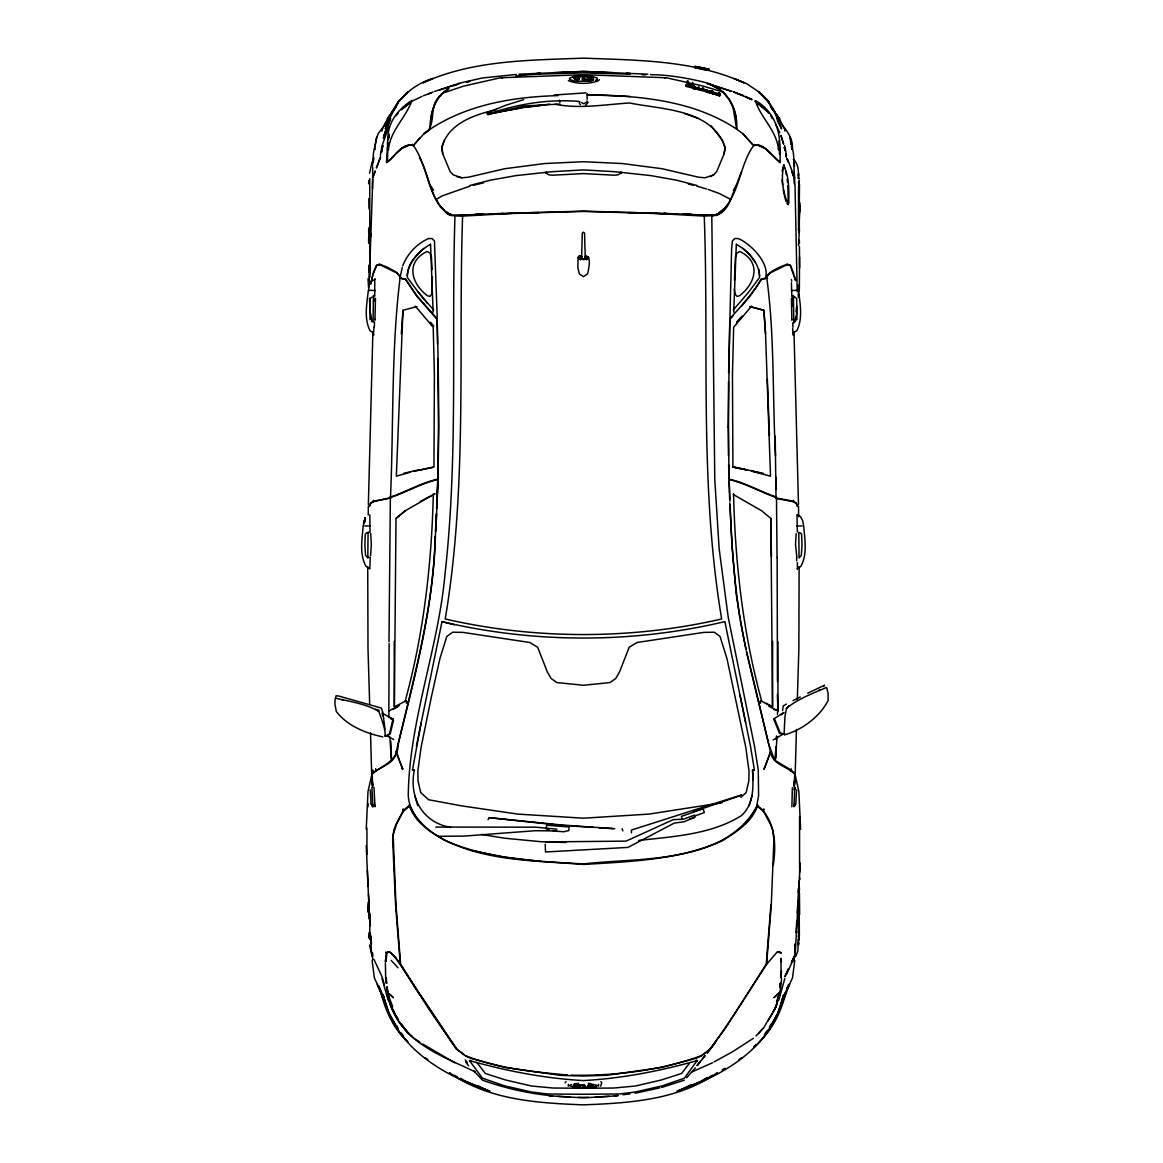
<?xml version="1.0" encoding="UTF-8"?>
<svg xmlns="http://www.w3.org/2000/svg" width="1163" height="1163" viewBox="0 0 1163 1163"><rect width="100%" height="100%" fill="white"/><g stroke="black" fill="none" stroke-linecap="round" stroke-linejoin="round"><path stroke-width="1.5" d="M368.816 272.244L368.816 265.193M368.715 231.35L368.715 228.239L368.715 232.731M368.816 278.538L368.816 285.56L368.816 279.687M368.816 918.828L368.816 911.777M369.761 277.143L369.761 178.593M373.396 295.446L373.119 321.526M798.516 293.091L798.516 297.248M798.516 178.317L798.516 174.159M795.826 956.335L797.847 950.854L798.516 936.884M798.516 901.79L798.516 888.372M798.516 293.323L798.516 297.466M798.516 229.852L798.516 189.017M798.516 945.083L798.516 939.675M799.141 225.942L799.126 221.552L799.33 229.227M799.141 221.072L799.141 224.895L798.792 221.464M799.214 189.351L799.33 231.321M799.214 938.686L799.228 939.893L798.269 939.878M799.228 911.225L799.214 931.97M799.214 900.104L799.228 889.143M799.33 240.29L799.33 243.401L799.33 241.453M799.214 230.376L799.214 225.724M799.141 900.366L799.141 892.908L799.141 896.833M799.33 886.875L799.33 889.986L799.33 888.038M372.218 956.335L369.529 945.083M695.576 67.788L694.631 67.498C714.169 73.007 713.733 68.704 694.631 66.465L695.881 67.788M733.315 494.508L761.518 510.688L770.88 518.436L772.523 706.959L760.529 700.649M772.654 641.438L772.523 706.973L766.126 703.222M799.214 178.593L798.269 178.332M799.126 566.701L798.865 648.896L797.338 699.094M368.089 902.401L368.046 912.17L368.089 907.14L368.06 908.114M695.038 67.541L695.881 66.654L694.631 66.465M696.041 88.533L687.493 85.917L687.856 84.172M770.618 752.17L746.355 651.542M799.577 202.58L799.097 232.687M777.364 694.413L777.96 711.189L777.887 641.787M799.141 895.248L799.112 898.49L799.141 895.248L798.865 897.196M388.98 641.787L390.361 498.287L391.742 497.11C406.89 491.847 421.631 483.183 437.739 479.607L436.59 508.449M388.849 717.571L389.096 643.633M582.489 77.616L582.547 79.549C585.789 81.948 585.425 74.577 582.343 76.467L582.474 79.825L584.945 79.84M587.228 257.779L586.428 259.64L586.239 256.761L587.737 258.448L586.53 257.663C585.222 254.523 589.874 258.39 586.428 259.64L584.989 256.529L584.756 259.349L582.111 259.349L581.951 256.616L580.439 259.64C576.993 258.39 581.645 254.523 580.322 257.663L579.13 258.448L580.628 256.761L580.439 259.64L579.639 257.779M777.466 681.722L777.146 557.484M799.984 206.055L799.94 211.084L799.97 210.11M367.799 558.095L368.075 532.32M368.249 514.976L368.351 506.298M363.161 526.228C362.056 539.341 359.323 554.417 366.025 566.381L369.849 568.852L370.212 557.557L367.115 557.135L365.56 555.332L364.848 545.04L365.24 534.311L366.825 532.669L370.008 532.276L369.819 514.831M728.518 381.726L728.489 455.852M728.169 426.923L729.783 319.302L732.923 316.06M387.875 142.758L387.512 162.006M369.427 277.245L372.756 179.058M394.228 641.438L394.344 706.973L396.002 518.436L405.349 510.688L435.02 493.737L420.308 501.427M433.959 466.77L434.395 374.486L433.218 327.254L415.278 306.145M708.311 90.598L718.618 93.723L718.778 92.982L720.231 94.581L719.723 93.36L718.341 94.014L718.778 92.982L720.333 93.796L719.795 95.744L712.061 93.505L717.687 95.046L718.85 94.305C714.693 96.078 708.921 87.458 711.989 92.691L711.64 93.171C708.398 93.607 701.565 89.551 704.255 89.813M511.938 213.381L462.598 216.1C458.091 350.339 467.671 485.96 445.211 618.978C535.373 639.737 631.494 639.723 721.656 618.978C699.341 485.945 709.052 350.31 704.255 216.1L654.914 213.381M728.634 372.698L731.643 248.301L732.414 240.945L734.812 238.546L738.403 238.589C750.978 243.837 770.735 264.335 765.21 278.306L761.271 279.033L757.113 286.156L741.34 306.421M368.366 504.568L372.887 331.775M374.762 296.071L374.748 279.018M366.243 829.321L368.002 791.494L372.887 769.964M366.927 828.1L366.927 854.543M797.222 291.84L795.099 189.133M462.598 216.1L454.966 215.984C451.171 335.598 458.411 455.794 444.92 574.929C438.175 649.274 409.172 720.726 408.271 795.521C409.405 816.688 427.81 830.556 444.615 840.311C488.14 859.53 536.637 861.172 583.433 863.935C641.06 857.189 725.465 864.938 757.724 804.97L750.28 817.923L744.335 824.363M734.449 280.356L735.423 256.994L737.022 253.011L739.784 251.47C761.387 261.82 755.95 283.22 739.494 295.765L736.935 296.391L735.06 293.89L734.275 289.18M799.141 895.452L799.126 896.353L799.33 889.651M370.27 789.822L371.084 804.258M590.906 79.738L591.037 76.438C594.089 75.566 594.482 82.558 590.862 80.014L590.789 77.412L586.123 76.438L589.176 77.601L586.574 79.825L588.972 79.898L590.862 78.517C590.281 81.875 596.634 78.953 590.906 79.738L593.421 79.913L593.043 78.386M795.027 956.873L794.649 944.4L795.419 943.731M385.375 963.008L385.68 978.577M793.82 804.869L793.995 806.715L794.722 787.307L794.3 789.808L794.722 787.307L795.027 788.921M795.274 771.621L796.437 729.405M368.991 285.924L369.485 268.653M733.722 312.135L736.324 244.128M795.187 773.322L794.256 785.81L794.591 776.448M364.223 522.899L365.197 518.131L363.278 525.502M773.279 865.054C776.462 844.571 775.328 819.217 757.447 805.697M335.133 698.57L334.915 704.226L336.311 711.451C347.054 725.785 365.604 733.228 382.787 736.877M433.319 493.766C431.677 563.633 423.797 633.501 405.189 701.013M775.852 746.646L775.358 759.221L774.543 760.093L768.685 743.869L746.53 651.353M799.562 868.499L799.562 816.6M800.246 863.048L795.114 955.87L786.377 974.318M374.326 326.977L374.53 322.064L371.448 321.555M371.898 787.482L372.872 806.715L372.553 804.418M402.965 310.288L396.336 476.19L410.539 472.193M436.372 513.857L435.471 531.244M436.634 513.828L435.718 531.258M436.852 508.376L437.87 482.965M736.513 244.404C748.289 251.077 759.919 263.245 759.512 277.564L748.565 292.247L733.199 310.056M794.155 806.017L795.492 804.113L794.009 806.381L793.791 804.985M577.909 1084.934L580.308 1085.035L575.976 1085.108C569.841 1085.326 577.778 1083.218 575.845 1087.332C572.937 1088.277 572.516 1082.331 576.019 1084.803C574.478 1088.583 585.105 1087.827 577.953 1086.082L580.308 1085.035L577.953 1086.082M796.917 319.738L796.684 298.702L795.041 297.103L791.858 296.798L791.407 282.725M373.076 804.985L373.018 806.497L371.375 804.113L372.872 806.715L373.047 804.869M421.166 722.717L412.487 769.935L414.304 770.008C408.867 797.484 422.169 822.386 450.75 827.445L447.421 826.559M582.067 1085.239L584.48 1085.341L584.684 1087.303L582.619 1087.347L584.596 1087.536L584.48 1085.341L582.067 1085.239L584.553 1085.035L584.596 1087.536L582.881 1087.565L582.067 1085.239L584.553 1085.035L582.082 1085.006M798.4 175.86C798.632 170.147 798.065 163.329 793.384 159.447M368.278 910.949L368.613 903.971M704.255 216.1L716.597 215.344C723.313 212.393 728.736 206.316 730.437 199.207L719.039 193.392L708.122 189.453M759.991 701.536L760.602 703.252M799.141 220.388L799.475 184.19M775.954 746.675L775.358 759.221L774.543 760.093L790.869 769.906L794.518 773.468L794.634 772.203M776.288 739.494L776.462 735.917M777.466 714.402L777.625 710.811M373.716 331.644L373.948 327.21M796.074 932.595L796.757 920.805M705.999 90.656L704.371 90.176L704.124 90.947L705.49 90.758L704.167 89.871L705.345 91.048L705.447 89.973L705.868 91.412L705.432 90.249L703.906 90.641L705.447 89.973C705.33 94.421 711.887 90.918 711.567 91.717C713.413 91.237 713.123 92.342 711.93 91.673L712.904 91.514L710.084 91.906M796.335 312.222L796.684 305.956M796.408 311.873L796.655 307.206M798.443 892.573L799.083 881.016M435.166 536.39C433.537 607.13 414.362 675.47 398.182 743.869C398.342 760.602 383.136 765.341 372.334 773.468L372.727 770.996M779.472 144.096L778.469 150.027C777.32 130.997 759.832 116.751 755.398 100.6C774.849 111.183 781.594 133.411 779.53 154.228L779.443 145.942M638.618 840.486C673.479 836.444 710.913 834.671 741.485 815.583C754.235 803.982 753.391 785.781 752.563 770.008L754.394 769.921L750.469 746.108L724.854 621.624C632.57 643.517 534.297 643.532 441.998 621.624L416.398 746.108M435.413 536.405C433.276 610.124 413.635 681.591 395.972 752.694L396.249 752.17M434.642 546.741C439.89 470.87 439.12 394.78 437.172 318.822M797.236 912.693L797.963 900.889M387.453 149.562L387.875 142.773M792.628 306.421L793.311 295.925M775.619 758.48L777 736.92M781.551 970.727L781.085 977.938L780.998 958.327L781.463 961.699M794.256 787.177L795.07 774.587L794.256 785.81M799.519 872.454L799.853 867.307M401.322 333.941L402.965 310.288L416.979 306.552M794.969 950.186L795.332 944.908M799.359 289.456L799.519 256.95M799.359 936.041L799.097 894.347L799.141 896.193M770.895 904.872L766.243 964.272C749.321 990.483 733.17 1017.232 714.882 1042.528C711.858 1048.372 706.537 1052.035 701.289 1055.699C659.973 1070.716 614.907 1075.964 571.091 1075.208M799.141 216.551L799.519 211.579L799.141 223.427M794.605 772.668L794.518 773.947C786.74 765.952 772.217 764.643 770.4 751.502M368.962 286.229L368.627 291.361M368.962 932.813L368.627 937.945M578.636 79.477L575.758 80.131L573.141 76.802L575.83 79.869L578.622 79.724L575.758 80.131L578.68 79.724L575.83 79.869M791.407 298.324L791.887 320.188L791.756 319.374M516.387 74.447L482.136 78.008L457.553 83.62M368.962 228.995L368.627 241.613L369.689 241.831M387.541 146.349L386.509 162.616C394.94 157.209 401.598 142.584 413.359 145.52C428.769 166.789 427.155 200.487 450.255 215.344L454.966 215.984M372.378 166.164L373.483 153.065L376.827 136.653L374.501 149.038L375.344 149.431M367.871 807.006L368.133 803.909M782.597 710.535L783.251 705.868L786.377 704.095M715.55 1042.208L707.148 1053.155L725.203 1028.397L766.591 964.287L771.287 904.858L773.904 839.541L772.741 830.091L770.342 824.145L763.233 810.611L756.706 806.104L758.596 795.521L758.261 770.051L754.627 746.922L728.212 617.248L719.156 548.805L714.765 479.229L711.8 215.591L713.21 215.882L711.887 215.984M372.741 167.53L372.494 188.595M793.98 961.205L794.271 958.123M433.668 310.056L418.287 292.247L407.355 277.564C406.948 263.26 418.578 251.077 430.339 244.404M407.283 275.835C407.501 264.612 415.961 255.438 423.899 248.344M387.715 161.701C394.024 157.31 402.369 142.308 413.374 145.535L424.117 133.614L429.787 129.442C430.31 114.221 434.192 97.038 448.438 88.839M792.352 787.758L791.887 806.773M558.327 95.599C513.886 96.805 468.049 104.248 430.237 129.122L424.117 133.6C437.942 126.447 427.272 104.786 440.85 95.642M687.406 86.222L687.566 85.146L686.286 85.044L686.65 86.455L702.234 90.612L703.673 90.176L703.368 88.446C699.094 89.42 705.563 89.435 702.714 88.112L702.554 88.868M703.295 90.641L701.958 88.65L703.702 88.781L702.176 88.272M794.765 960.347L792.497 977.894L782.539 999.293L783.76 994.758L777.989 1013.177L769.761 1027.772L777.989 1013.177L783.76 994.758M694.078 88.795L694.384 87.094L692.479 86.629C691.244 88.97 697.945 87.283 694.078 88.795L694.224 87.792L695.503 88.184L695.27 89.158L694.078 88.795L694.544 86.658L688.016 84.536L686.417 84.536L686.01 85.8L687.391 85.742L687.304 86.571L687.493 85.379L686.286 85.044L685.908 86.149L687.493 85.379M796.19 533.584L795.507 544.415L796.859 556.932M697.044 88.301L697.146 87.472L696.942 88.592C698.44 90.51 703.746 89.464 701.696 89.769L696.942 88.592L697.146 87.472M799.635 267.941L799.432 246.396M779.879 993.507L781.609 978.577M799.635 914.525L799.432 892.98M710.259 91.15L709.997 92.27L710.695 91.732L711.64 93.171M779.937 987.576L780.518 982.764M693.148 84.012L692.363 84.812L693.148 84.012L692.363 84.812L687.507 83.634L687.115 81.933L688.031 81.206L687.115 81.933M370.532 555.827L371.36 544.415L370.677 533.584M372 776.564L371.782 778.251L372.654 772.043M719.795 95.744L719.912 94.93L718.908 95.729L719.912 94.93M795.783 804.258L796.597 789.822M385.811 961.699L386.756 954.939M782.074 171.092L784.036 164.71C780.606 177.488 782.844 192.796 788.34 204.688L787.002 203.525M705.36 90.816L709.997 92.27L710.797 91.121L711.567 91.717L711.015 90.627M588.493 1085.283L591.356 1084.672C595.994 1087.012 592.563 1088.088 590.121 1085.733C586.167 1090.443 586.734 1084.076 591.284 1084.977L593.988 1087.071L592.054 1086.998L594.104 1086.867L591.284 1084.977L588.507 1085.137C596.459 1084.541 584.815 1084.934 589.248 1085.253L587.984 1085.98M794.94 321.991L795.71 316.729M764.135 768.423L764.004 769.339L770.618 751.923L764.454 768.118M703.266 89.217L703.368 88.446M795.536 320.973L796.728 312.774M695.648 87.676L694.369 87.298L695.648 87.676L694.253 88.025L694.369 87.298L695.27 89.158L694.224 87.792M496.499 109.526C474.722 114.701 447.973 123.278 441.795 147.657L442.725 153.749L450.081 171.441L453.105 174.813L461.798 177.794L468.326 177.212L504.684 168.737L544.604 163.532L583.433 161.715L622.263 163.532L662.183 168.737L698.541 177.212L705.069 177.794L713.762 174.813L716.786 171.441L724.127 153.749L725.058 147.657C712.686 109.017 661.834 109.584 629.517 102.984C604.862 104.481 579.77 109.162 555.085 104.219M724.127 153.749L725.072 147.657L722.499 140.301L711.116 125.895M693.046 84.812L692.785 82.355M373.178 162.471L373.919 157.877M388.544 137.554L389.111 134.05M430.63 120.865C431.735 108.45 436.91 95.511 448.249 89.173M370.663 283.656L373.468 272.389L376.55 265.135L379.647 264.132L387.613 267.316L396.743 272.447L401.657 278.306L405.582 279.033L416.79 295.635L437.273 319.011L434.453 240.945L432.055 238.546L428.464 238.589C416.674 243.808 407.326 253.912 402.645 265.905M370.735 283.99L372.596 276.096M375.111 319.374L374.966 320.203L375.46 298.324M719.592 94.13L718.545 93.214L720.333 93.796M788.747 202.885L787.671 204.223L788.747 202.885C788.965 190.587 789.372 176.325 783.528 165.408L784.836 167.952M693.57 87.109L693.424 87.923L694.384 87.094L692.479 86.629L693.57 87.109L692.552 87.763L693.264 86.716M778.178 997.985L775.663 1007.58L763.626 1027.874M368.322 290.561C366.868 303.645 363.743 318.618 370.11 330.786L373.774 332.952M364.455 522.26L365.138 520.704M693.264 86.585L693.599 85.364L694.544 86.658L693.599 85.364L692.305 87.37L697.815 89.028L697.044 87.806L695.561 88.286L697.509 89.26L695.808 87.53L700.271 88.94M788.194 203.569L787.86 185.629M388.253 139.604L389.038 135.199L388.238 139.589M701.929 89.435L702.234 90.612L703.397 89.827L701.711 90.176M380.33 155.449L382.133 145.535L388.616 127.13M716.597 215.344L721.889 212.32L726.294 206.709M710.273 91.95L710.549 93.127L711.741 92.357L710.055 92.691M778.73 995.775L779.355 992.402L778.759 995.761M693.468 86.12L693.599 85.364M779.486 992.359L776.273 1005.762L772.857 1012.595L776.273 1005.762L781.332 988.783M798.545 290.561C799.999 303.645 803.124 318.618 796.757 330.786L793.079 332.952M798.458 245.538L799.417 230.012L798.356 229.809M798.458 892.123L799.214 881.714M791.392 279.498L791.741 281.17M784.545 129.893L785.229 130.939L784.705 130.3M584.916 256.616L584.756 259.349L582.111 259.349L581.616 257.895L583.433 259.407L585.251 258.113L584.553 233.08L583.419 232.149L582.285 233.08L581.616 258.113L581.878 256.529L581.616 258.113L583.433 259.422L584.756 259.131L584.916 256.616L587.664 257.27C590.848 257.968 588.623 270.441 587.46 274.032L583.433 276.605L579.407 274.032L577.837 267.621L578.098 257.604L579.363 255.918C582.619 255.555 576.804 256.398 579.218 256.965M384.997 736.034L385.883 736.019L384.997 736.034C386.29 731.323 381.173 717.716 378.644 711.175C365.807 704.008 350.107 701.434 335.685 698.251L336.122 695.663L339.16 696.143L381.319 708.049L382.845 712.497L385.011 729.099M717.687 95.046L718.749 94.363L718.516 95.104L717.862 94.305M798.458 187.955L799.417 180.28L798.356 182.78M390.753 718.705L393.181 719.083L393.37 720.827L390.143 734.187L386.886 735.816L393.676 739.537M782.248 1000.98L783.251 996.822C772.014 1047.645 722.761 1075.979 676.982 1091.185L702.336 1080.965L679.352 1090.516L690.967 1084.788M703.513 89.595L708.587 91.441M402.209 267.592L400.29 276.605M710.273 91.572L710.477 90.772M712.788 91.95L712.992 91.223M787.235 987.634C782.99 1005.995 775.823 1024.545 762.623 1038.37M707.235 89.478L706.755 90.321M365.167 517.913L363.656 523.51L365.167 517.913M712.265 93.723L712.541 92.691M710.869 91.368L712.018 91.281M797.018 568.852L800.827 566.381C807.544 554.417 804.811 539.341 803.691 526.228L802.659 520.617L800.58 516.808L796.946 514.584L797.396 531.898M698.629 88.054C698.57 85.364 698.745 90.481 701.972 89.057L701.929 88.97M712.686 92.299L712.904 91.514L710.956 91.077M698.73 87.705L698.934 86.963M373.032 274.57L376.521 265.629L379.618 264.597L396.728 272.927L401.584 278.727L405.509 279.44L416.761 296.129L437.084 319.302L437.506 344.219M778.745 1000.296L784.792 978.592M696.201 88.708L695.808 87.53M749.103 805.741L752.127 795.507M687.507 83.634L687.755 82.849M776.564 1001.808L778.163 996.662M578.84 77.674L578.2 79.665L580.482 76.496L578.316 76.54C576.892 80.916 575.583 75.348 573.141 76.802L575.06 76.802L573.01 76.991L574.507 78.284M753.493 145.506L756.866 144.779L765.312 148.617L780.358 162.616C772.072 157.078 765.225 142.642 753.508 145.52L754.467 144.445C738.069 165.524 740.191 199.963 716.481 214.922L698.876 214.995M718.85 94.305L719.112 93.534M579.843 101.443L579.29 103.114L580.41 104.655M444.368 140.301L441.795 147.657L442.74 153.749M406.265 703.252L406.861 701.536M600.559 1086.169L601.78 1082.869L600.849 1081.561M372.218 161.89L369.529 173.142M757.433 806.119C751.618 822.532 736.223 832.01 722.252 840.805C678.712 860.024 630.215 861.638 583.433 864.429C531.913 860.227 474.853 861.739 430.412 831.53C421.297 824.974 413.359 816.833 409.434 806.119L402.892 811.672L403.634 810.611L396.525 824.145L393.138 834.83L395.972 904.872L400.624 964.272L429.045 1009.339L456.361 1049.084L465.767 1056.048L470.899 1058.359L505.033 1067.46L560.551 1075.382L583.433 1076.022L606.301 1075.368L661.82 1067.46L695.968 1058.359L701.1 1056.048L710.491 1049.084M730.379 200.283L741.485 171.891M372.741 771.447L372.349 773.947C380.127 765.952 394.65 764.658 396.467 751.502M789.619 984.436C780.431 1006.882 772.363 1031.058 753.653 1047.659M696.099 1060.554L697.437 1060.612L696.099 1060.554L697.059 1060.656L684.396 1078.188L662.343 1085.835L635.318 1092.028L619.109 1093.99L583.433 1094.267L547.744 1093.99L531.549 1092.028L504.509 1085.835L482.471 1078.188L469.43 1060.612L470.753 1060.554M419.48 157.732C430.397 176.064 430.15 203.656 450.386 214.922L450.822 213.905L449.877 213.788L450.386 214.922L466.232 215.082M785.272 992.373L781.841 1000.267M786.61 989.19L788.645 984.421M766.577 276.605L767.129 275.922L766.577 276.605C769.862 270.092 785.563 264.931 787.22 264.132L790.317 265.135L793.849 274.032M364.848 520.748L365.516 519.221M716.481 214.922L716.99 213.788L716.001 214.922M797.498 506.457L796.161 503.434L793.282 501.66L777 498.607L775.11 497.11C759.977 491.847 745.236 483.183 729.128 479.607L729.986 501.238M580.759 1087.318L576.237 1086.387L573.868 1087.027C576.296 1086.867 576.935 1086.213 580.264 1087.55M387.642 124.107L385.302 128.875C391.35 105.208 409.231 85.481 432.84 78.517L422.939 82.82C472.978 59.967 529.528 60.258 583.433 58.15C637.339 60.258 693.889 59.967 743.913 82.82L734.027 78.517L746.53 83.605L758.509 91.63L769.354 102.62L758.509 91.63M694.253 88.025L694.616 87.283M368.627 183.87L368.816 180.439L368.962 181.195M797.498 505.978L796.146 502.954L793.195 501.151L777.015 498.127L775.125 496.645C759.977 491.382 745.236 482.703 729.114 479.127L728.271 426.937M387.686 123.961L386.189 126.854L387.875 123.816M769.354 1027.205L770.982 1024.051M395.594 107.737L397.979 103.144M776.346 496.586L776.012 497.241L775.212 436.169M579.145 77.892L577.88 79.418M390.841 497.706L373.57 501.66L370.706 503.434L369.354 506.457M397.252 102.998L388.951 120.094L390.216 117.856L378.266 133.469L376.841 137.656M588.289 1086.227L588.434 1085.021L589.248 1085.253M488.024 819.682L489.245 817.662L561.482 824.974L614.82 828.681M443.088 93.055L463.543 86.135L500.381 77.776L583.433 74.679L666.486 77.776L703.324 86.135L723.212 92.11L729.375 99.524L733.126 107.679L736.63 129.122L742.75 133.6L752.476 144.299L742.75 133.6M767.914 1020.925L772.174 1013.962M733.286 190.339L736.019 186.022M382.322 129.893L381.638 130.939L382.162 130.3C382.54 127.261 390.579 112.782 394.998 108.319L387.337 118.888L395.958 106.996M689.165 1063.68L681.547 1073.478L661.398 1079.962L635.521 1085.995L613.802 1088.03L592.011 1088.205M599.25 79.651L598.538 80.669C589.089 84.23 577.778 84.23 568.314 80.669M696.87 185.426L676.488 180.192L650.858 175.598L614.442 171.673L583.433 169.914L552.41 171.673L515.994 175.598L490.364 180.192L469.997 185.426M764.571 1034.358L767.551 1030.171M400.203 277.027L399.65 277.783L400.203 277.027C391.19 348.086 393.661 424.044 390.521 496.586L389.852 498.127L373.672 501.151L370.721 502.954L369.369 505.978M565.087 1082.869L566.018 1081.561M695.358 1067.838L686.664 1077.796M598.596 1086.169L598.538 1084.352M766.591 964.287L776.84 952.395L779.05 951.727L781.303 953.079L779.05 951.727L776.84 952.395M729.594 319.011L750.106 296.129L761.358 279.44L765.283 278.727L770.139 272.927L787.249 264.597L790.331 265.629L795.579 280.661M363.815 523.335L364.644 522.231M568.314 1084.352L568.271 1086.169M751.574 306.145L733.649 327.254L732.457 374.486L732.908 466.77L763.175 473.326M697.437 1065.206L700.533 1061.252M386.988 953.253L388.224 951.727L390.434 952.395L395.405 957.149L451.985 1042.528L456.594 1048.982L464.313 1054.768M396.103 115.762L398.139 113.291M413.359 145.52L412.4 144.445L413.359 145.52L419.552 138.164M758.581 1033.631L763.03 1028.339L755.965 1035.971M466.93 1081.648L467.657 1082.186M579.145 257.779L580.628 256.761M546.784 172.473L545.796 172.996L546.348 172.211M753.653 1046.86L755.95 1044.476M407.675 92.357L397.513 102.62L408.358 91.63M401.22 109.802L412.007 101.225L401.628 109.307L405.32 105.673M586.356 255.933L588.769 257.604L587.649 256.965M371.826 297.103L370.183 298.702L369.936 319.738M687.391 85.742L686.65 86.455L686.185 85.379M590.949 78.008L588.972 79.898L586.704 79.549L588.929 77.848L586.574 79.825L588.609 79.607M823.346 686.548L824.451 685.501M784.327 734.594L784.763 733.562M580.381 255.802L578.752 256.703L579.959 256.572M740.875 797.338L746.137 792.555L748.841 780.911L749.016 771.054L745.788 747.329L726.977 658.68L720.057 636.495L714.227 632.221L703.935 632.381L637.004 642.499L629.212 647.239L619.501 672.01L615.779 678.422L610.037 682.565L583.433 685.269L556.83 682.565L551.088 678.422L547.366 672.01L537.655 647.239L529.863 642.499L462.932 632.381L452.64 632.221L446.796 636.495L439.89 658.68L431.357 697.073L421.079 747.329L417.851 771.054L418.026 780.911L420.715 792.555L428.609 799.737L462.191 805.959L517.869 814.1L583.433 818.2L648.998 814.1L722.339 802.688M396.467 153.08L401.569 148.631L409.987 144.779M396.002 518.436L405.349 510.688M373.977 787.38L374.98 806.773L374.588 804.578M620.519 172.211L620.737 173.156L621.769 172.342L618.12 174.828L614.5 175.22L583.433 173.592L552.367 175.22L548.747 174.828L545.098 172.342L546.13 173.156M783.833 712.541L774.369 718.516L780.184 732.821L783.702 733.911M422.532 824.363L416.587 817.923L409.42 805.697L403.59 810.102L396.438 823.477L393.864 829.815L392.629 839.453L395.58 904.858L400.276 964.287L419.523 994.627M717.353 1072.562C678.829 1100.125 629.154 1103.076 583.433 1104.85C537.699 1103.076 488.038 1100.125 449.5 1072.562M718.618 212.96L726.468 207.072M445.996 90.874L448.918 88.693M781.187 714.765L783.731 712.861M700.315 1082.084L699.196 1082.186M800.159 556.844L801.307 555.332L802.019 545.04L801.612 534.311L800.028 532.669M390.855 497.241L390.186 496.674L391.742 496.645C406.876 491.382 421.631 482.703 437.739 479.127L438.582 426.937L437.753 358.466M697.945 88.286L697.044 87.806M739.028 1059.537L741.761 1057.763M586.196 102.3L583.841 103.812L581.515 102.518M753.348 1038.312L732.719 1051.643L714.126 1061.906M405.32 105.673L410.539 102.329M388.893 711.189L389.634 710.724M392.992 709.503L399.345 705.534M707.598 1077.374L700.053 1082.07L707.322 1077.621M450.255 215.344L446.301 213.076M429.772 129.442L430.237 129.122M395.624 706.217L406.338 700.649M709.357 1077.011L712.367 1075.252M371.695 281.228L375.387 279.091M773.177 739.93L782.961 734.246L779.472 733.242L773.686 718.981M722.15 1069.931L725.072 1068.259M585.512 105.324L588.1 102.504L586.966 100.963M453.846 85.829L459.85 83.518M717.455 214.166L721.772 211.87M792.933 700.708L800.26 696.971M390.463 710.07L398.197 706.174M807.704 693.206L824.451 685.254M710.142 176.616L713.762 174.813M413.156 100.658L421.965 96.413M791.523 149.446L792.366 149.038C793.413 135.926 783.629 127.436 776.651 117.856L777.916 120.094L774.369 111.604L767.754 101.385M595.529 80.262L597.244 79.462L597.288 78.052C588.623 74.825 578.244 74.825 569.579 78.052L569.623 79.462L574.406 81.017M620.737 173.156L620.083 172.473M776.375 498.346L776.026 497.706M692.261 1071.792L712.57 1062.749M695.154 816.964L684.338 821.689L674.249 823.113L627.976 847.405L545.491 851.985L545.243 844.193M579.203 257.27L581.951 256.616M486.832 112.942L505.978 105.179L523.743 99.64M402.718 768.423L402.005 768.714L402.849 769.339L399.912 761.852M428.246 93.883L433.101 92.008M695.837 1061.121L697.059 1060.656C660.104 1071.007 621.812 1078.508 583.433 1080.558C545.054 1078.508 506.763 1071.007 469.794 1060.656L471.03 1061.121M694.674 815.059L683.626 819.159L673.188 819.668L626.072 841.125L545.709 841.91M423.405 95.759L431.357 92.866M694.18 816.193L704.269 812.632L703.222 808.736L681.402 816.397L682.07 819.028M693.555 811.672L741.82 795.143M439.614 90.002L456.55 84.318L434.729 91.383M741.238 794.998L631.393 830.077L631.509 832.868M661.645 1087.463L684.28 1080.209M487.501 114.294C516.765 104.176 547.715 98.913 578.709 101.385M469.997 186.124L442.362 195.806L436.43 199.207L438.364 203.903M571.338 1084.585L569.23 1085.559L574.304 1087.361L583.433 1088.001L592.549 1087.361L597.666 1085.544L588.318 1083.262M689.659 818.97L694.166 817.749M488.038 114.614L487.384 113.567L488.038 114.614L524.15 105.978L559.941 104.088M473.385 185.295L483.546 182.824M708.34 69.126L709.285 69.402L695.59 66.553M413.795 471.422L433.683 467.133L420.308 469.867M403.677 473.326L418.578 469.852M695.052 66.596L695.867 66.756M593.115 1087.812L596.517 1087.027M753.508 145.52C760.209 142.904 765.777 149.169 770.4 153.08M635.172 1093.235L659.886 1087.856M826.166 687.551C812.704 693.497 797.658 698.905 786.464 708.427L784.967 716.408L784.095 734.202M522.042 107.839L489.39 113.741L523.873 107.316L549.736 104.118M574.406 1083.974L578.549 1083.262M784.574 734.842C802.281 729.812 819.552 716.931 828.085 700.62L828.071 693.279L826.777 687.755M586.123 76.438L590.644 77.441L593.014 76.802C590.484 76.86 590.179 77.732 586.617 76.249M591.08 81.192L575.787 81.192M623.121 1094.761L629.997 1093.889M523.757 107.534L540.999 105.499M614.369 1095.808L617.96 1095.415M618.018 1095.75L583.433 1097.887L548.849 1095.75M591.618 1087.972L575.234 1087.972M554.068 95.032L586.007 92.851M515.921 75.915L536.826 74.17L583.433 72.862L630.041 74.17M703.339 90.205L704.153 90.133L703.441 89.885M519.047 74.199L583.433 71.452L647.806 74.199M521.315 74.941L524.775 74.679M475.056 214.661L483.895 214.239L475.245 214.355M588.536 1097.32L578.316 1097.32M595.354 1097.014L608.976 1096.389M503.143 213.381L459.312 215.155M536.87 73.72L540.461 73.574M561.671 72.717L581.645 71.873M501.587 213.483L583.433 211.114L665.28 213.483M503.172 213.73L583.433 211.448L663.695 213.73M536.841 73.342L540.432 73.196M552.977 72.688L583.433 71.437L613.89 72.688M567.311 72.673L581.645 72.091M754.38 769.935L752.548 770.008L752.999 780.373M791.451 290.517L796.96 290.314M707.555 215.155L663.71 213.381L667.213 213.541M710.942 215.068L714.315 214.981L710.782 214.806M556.655 830.964L535.547 830.687L463.79 836.11L438.16 836.299M529.834 212.713L538.774 212.509M409.434 806.119L409.143 804.97L409.42 805.697M435.791 827.082L535.649 827.169L556.83 829.19M588.798 1087.216L586.646 1087.26L588.696 1087.434M578.316 76.54L580.482 76.496M582.343 76.467L584.408 76.424M796.611 525.996L802.121 525.952M460.417 215.315L463.804 215.315M450.386 214.922L446.941 211.986M364.746 525.952L370.256 525.996M393.37 720.827L393.181 719.083M582.547 79.549L584.96 79.593M574.856 1088.205L553.065 1088.03L531.346 1085.995L505.469 1079.962L485.32 1073.478L476.786 1062.342M628.093 212.509L637.033 212.713M691.622 214.355L682.914 214.152L691.796 214.661M565.712 842.506L540.897 841.707L504.757 838.232L481.497 834.453M702.394 89.798L703.397 89.827M369.907 290.314L375.416 290.517M578.273 1085.268L580.177 1085.326M412.487 769.935L414.319 770.008M626.435 73.196L630.026 73.342M585.222 71.873L605.196 72.717M626.406 73.574L629.983 73.72M585.222 72.091L599.556 72.673M630.055 96.5L587.024 94.683C638.342 95.715 692.625 99.887 736.63 129.122C738.389 111.285 727.427 87.908 707.017 83.518L732.138 91.383M567.559 1075.048C533.236 1071.777 497.866 1068.623 465.578 1055.699M557.877 1096.389L569.812 1096.942M710.695 92.299L711.741 92.357M650.48 74.447L651.338 74.737C666.355 74.461 691.723 78.546 709.299 83.62M593.537 827.416L561.584 825.439L489.245 817.662M598.858 827.751L613.061 828.623M642.092 74.679L645.552 74.941M573.839 1085.762L573.417 1084.846L575.976 1085.108M709.285 70.289L708.005 70.231L708.878 69.373M552.498 1095.808C528.627 1093.642 505.149 1088.234 482.572 1080.209L474.082 1071.138L474.606 1071.792M540.664 861.42L503.87 857.029L470.942 850.269M390.463 718.472L392.454 718.763L392.643 720.537L389.46 733.926L386.218 735.67M553.312 831.036L563.779 831.734L568.838 830.571L569.129 826.995L546.61 825.236L546.247 828.899L549.009 829.844M377.757 710.23L378.964 709.982M773.875 709.503L776.404 710.07L768.656 706.174M456.725 176.616L461.813 177.794M761.213 473.356L751.443 471.03L770.517 476.19L765.545 333.941L763.902 310.288L749.873 306.552L763.902 310.288L765.545 333.941M688.394 184.059L693.482 185.295M442.013 621.624L454.34 624.807M688.162 84.957L692.944 86.353L693.163 85.568M696.87 186.124L706.523 188.988M586.239 256.761L587.722 257.779M390.027 952.395L387.817 951.727L386.567 953.253L385.389 961.714L386.581 953.238L387.817 951.727L390.012 952.395L394.984 957.149L400.276 964.287M730.64 91.136L710.317 84.318C725.319 90.423 735.583 104.641 736.237 120.865M684.556 113.523L698.57 118.481M735.51 92.866L743.462 95.759L733.766 92.008L743.462 95.759M593.421 79.913L592.737 78.168M736.63 129.122L737.08 129.456M573.417 1084.846L574.144 1086.009M475.027 1071.792C446.156 1057.879 410.859 1045.93 395.536 1015.357M744.902 96.413L752.083 99.684L744.887 96.413L750.789 99.262M392.454 718.763L382.046 713.079L382.787 715.87M477.339 1085.501L487.515 1090.516L464.517 1080.965L489.885 1091.185C443.466 1075.79 393.399 1046.729 383.092 994.758L384.328 999.293L374.37 977.894L372.102 960.347M696.041 88.126L697.815 89.028M710.186 84.565L717.949 88.693M445.095 211.87L450.851 214.922M454.718 1062.749L422.78 1044.025M454.5 1075.252L457.51 1077.011M766.65 277.027L767.217 277.783L766.65 277.027C774.703 334.581 772.392 396.728 775.517 455.736M460.766 1078.334L466.814 1082.07M756.328 102.329L766.49 110.514L754.86 101.225M415.409 1039.257L419.828 1042.121M425.091 1057.763L427.839 1059.537M440.399 207.072L444.324 210.009M412.007 1036.204C399.694 1026.013 390.361 1010.923 388.166 994.947L392.687 1006.635M584.189 77.572L584.509 79.564L584.466 77.79M413.926 1038.312L408.707 1033.631L401.22 1023.833M586.908 256.572L587.664 257.27M742.968 248.344L749.713 254.653L754.932 261.864M582.561 1086.184L582.518 1085.253L582.823 1086.431M408.053 1041.932C393.254 1028.877 385.113 1009.847 380.519 991.021M761.547 105.673L766.475 110.514M391.131 960.376L398.022 967.82M761.547 105.673L768.728 113.291M764.178 97.372L769.208 102.562L759.192 92.357C771.127 101.385 776.797 115.21 781.551 128.875L777.306 120.763M407.341 1041.481C392.076 1025.722 385.738 1004.12 377.234 984.436M391.495 759.221L392.324 760.093L391.495 759.221L390.812 741.253M408.286 1033.631L399.796 1022.321M779.05 951.727L780.3 953.253M418.302 292.247L427.228 303.223M798.152 289.311L799.214 291.186L798.356 285.095M798.152 935.895L799.214 937.771L798.356 931.679M465.287 1059.929L467.482 1062.735M465.738 1062.081L468.602 1065.846M770.909 106.996L779.53 118.888L783.847 128.235M456.783 1049.084L419.945 994.627M401.293 1032.962L403.285 1035.753M775.59 124.034L779.806 132.64M430.848 186.022L433.581 190.339M395.958 1015.357L398.516 1019.529M687.391 81.192L687.813 81.933M770.764 115.762L772.334 118.626M770.473 106.211L772.072 109.264M396.699 1025.621L398.328 1028.775M391.698 1007.129L395.115 1013.962M394.693 1013.962L390.579 1005.762L387.57 995.673M373.963 959.388L382.002 976.716L384.517 985.323M402.398 768.118L396.249 751.923L399.2 760.209M791.291 146.538L792.366 149.038M378.891 986.02L384.299 998.741M793.006 333.345L792.614 328.431M787.656 159.462L794.794 177.954M786.929 158.633L788.121 161.773L786.929 158.633M794.053 177.459L791.683 171.179L794.038 177.459L794.227 183.827M622.074 828.725L622.874 830.905M799.519 877.367L799.94 879.504M386.828 986.951L389.082 1000.849L391.015 1005.762M414.74 795.507L417.764 805.741M786.057 201.548L784.385 195.558M794.285 275.573L795.637 280.225M382.075 978.592L388.122 1000.296M761.678 701.013C743.07 633.501 735.19 563.633 733.548 493.766M383.092 994.758L384.619 1000.98M794.823 773.439L798.865 791.494L800.624 829.321M711.669 90.947L711.916 92.081M740.075 695.372L745.687 722.717M388.486 995.746L389.154 999.148M785.606 171.063L786.319 174.683M746.195 649.608C735.394 602.1 731.978 553.399 730.131 504.844M740.308 620.242L746.021 649.812M389.082 1000.849L386.93 987.576M784.72 145.535L786.537 155.449M739.973 618.498L736.252 594.467L732.05 546.683M783.353 189.816L784.007 194.148M559.548 100.192L559.883 102.402M430.543 244.128L433.145 312.135M370.764 313.85L371.695 320.363M787.104 179.393L787.496 182.446M794.867 776.564L795.085 778.251M790.884 144.386L790.04 136.638L793.384 153.065L794.489 166.164M386.349 982.764L385.767 977.952L386.407 983.346M386.189 977.952L386.799 983.346M387.192 986.951L387.802 992.359M365.197 518.131L365.313 519.294M782.103 179.771L782.597 184.83M758.974 269.612L759.584 275.835M372.16 953.486L372.741 959.664M371.753 955.87L370.241 932.668M799.504 202.347L799.781 205.357M793.689 162.471L795.085 188.043M778.89 141.057L779.326 146.349M371.433 943.731L370.982 936.113M371.68 773.322L372.596 785.825L372.218 774.892M372.596 785.825L371.797 774.587L372.611 787.177M368.555 287.435L368.046 278.669M368.962 208.875L368.816 198.655M373.556 295.925L373.904 301.173M389.867 736.92L391.248 758.48M369.209 905.948L368.511 894.216M369.369 916.342L366.229 845.646M369.718 914.307L370.401 925.69M731.949 544.967L729.797 502.939M370.139 312.774L369.514 298.179M368.06 885.959L367.363 870.287M792.701 322.718L792.919 327.21M432.025 269.612L431.444 256.994L429.845 253.011L427.083 251.47C405.48 261.82 410.917 283.22 427.373 295.765L429.932 296.391L431.807 293.89L432.345 276.823M798.4 942.626L798.516 944.938M729.652 499.305L728.634 464.88M797.498 569.1L797.338 562.688M767.347 379.254L769.455 435.965M369.689 704.473L368.002 648.896L367.726 566.701M370.532 732.923L371.593 771.621M372.436 952.86L372.523 956.233L372.422 952.86M793.777 323.227L793.471 295.446M793.98 331.775L798.487 504.568M775.939 477.048L776.201 489.478M796.655 557.557L796.699 560.828M770.865 518.436L771.447 556.641M695.445 87.53L695.459 88.388M780.024 148.762L780.184 160.712M798.516 506.283L798.632 516.706M798.792 532.32L799.068 558.095M776.491 498.287L777.044 557.557M587.126 93.709L587.155 99.349M799.126 222.191L799.141 224.895M798.516 178.535L798.516 173.272M798.516 942.306L798.516 944.051M368.715 242.398L368.715 243.387L368.715 237.339M368.816 906.239L368.816 911.458M798.516 913.973L798.516 933.162M371.273 233.647L371.273 236.452M369.761 913.1L369.776 939.5M387.991 136.42L387.395 144.096L388.398 150.027C390.041 130.649 405.771 117.986 411.978 100.44C399.345 108.246 388.616 120.923 387.991 136.42M793.384 334.13L793.297 335.177L793.384 334.13M763.35 809.375L764.207 809.448L763.35 809.375M763.233 810.611L763.975 811.672L763.233 810.611M780.489 983.346L780.082 986.951L780.46 983.346M382.816 145.651L381.508 152.164L382.816 145.637M779.675 160.785L779.355 162.006L779.675 160.785M383.805 136.754L383.368 138.382L387.526 124.485L383.805 136.754L390.579 118.626L383.805 136.754M578.752 256.703L578.098 257.604L578.752 256.703M375.184 171.179L372.814 177.459L375.184 171.179M380.519 157.063L376.376 168.054L380.534 157.063M373.57 501.66L372.843 502.343L373.57 501.66M385.869 952.308L386.581 953.238L385.869 952.308M793.486 500.439L793.195 501.151L793.486 500.439M791.189 769.15L790.869 769.906L791.189 769.15M788.514 968.837L784.865 976.716L788.529 968.837M794.344 956.233L791.422 962.542L794.373 956.233M379.618 264.597L378.804 265.149L379.618 264.597M376.027 770.386L375.271 771.2L376.027 770.386M700.475 1061.339L697.175 1065.541L700.475 1061.339M704.923 1055.859L701.565 1059.929L704.923 1055.859M788.863 706.115L786.464 708.427L788.863 706.115M742.052 316.336L736.586 322.413L742.067 316.336M777.771 994.074L773.976 997.607L777.771 994.074M343.143 699.603L342.227 699.792L343.143 699.603M372.145 805.61L372.989 806.221L372.145 805.61M794.722 805.61L793.864 806.221L794.722 805.61M378.644 711.175L375.853 709.357L378.644 711.175M375.664 769.15L375.998 769.906L375.664 769.15M664.524 77.717L665.323 77.834L664.524 77.717M820.046 690.313L819.115 690.299L820.046 690.313M373.381 500.439L373.672 501.151L373.381 500.439M788.078 265.135L787.249 264.597L788.078 265.135M470.07 81.323L466.552 81.992L470.07 81.323M502.343 77.717L501.529 77.834L502.343 77.717M403.517 809.375L402.66 809.448L403.517 809.375M746.559 469.867L733.17 467.133L746.559 469.867M379.371 263.536L379.371 263.536M794.024 502.343L793.282 501.66L794.024 502.343M791.596 771.2L790.84 770.386L791.596 771.2M393.312 997.607L389.518 994.074L393.312 997.607M433.566 326.062L430.281 322.413L433.566 326.062M779.573 118.873L772.828 109.642L779.53 118.888M397.993 1029.328L388.864 1013.177L383.601 996.822L388.864 1013.177L397.993 1029.328M783.542 143.95L780.984 135.504L783.542 143.95M785.025 150.536L784.371 147.279L785.025 150.536M786.333 157.063L785.679 153.792L786.333 157.063M373.468 334.13L373.57 335.177L373.468 334.13"/></g></svg>
